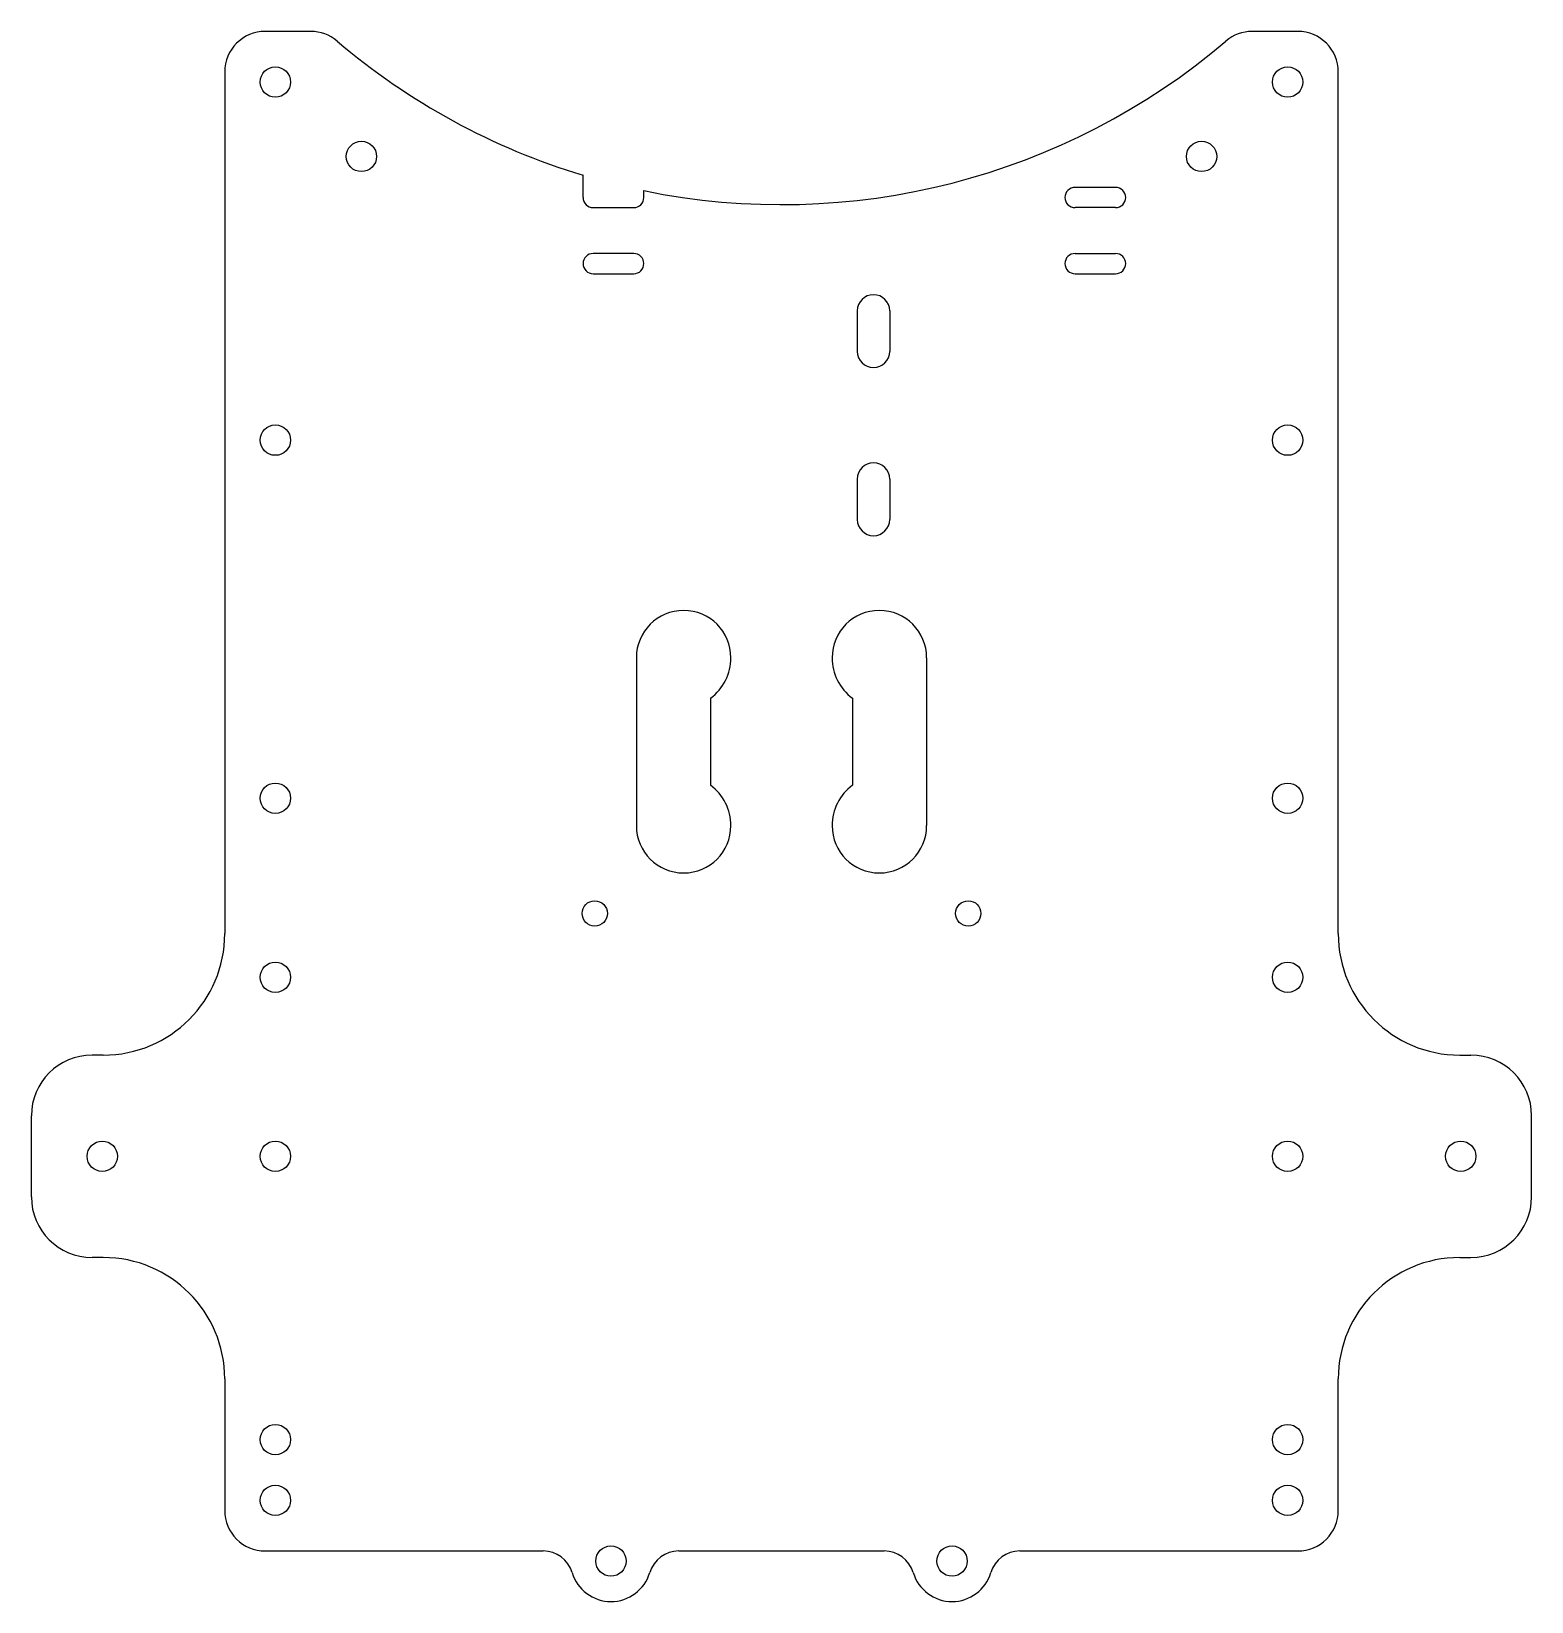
# Model space of a CAD drawing. Extents: x -74 to 74, y -176 to -21.
import ezdxf

# ---------------------------------------------------------------- set-up
doc = ezdxf.new("R2010")
doc.units = 0
doc.layers.add('VISIBLE', color=7, linetype='CONTINUOUS')

msp = doc.modelspace()

# ---------------------------------------------------------------- linework, layer by layer
at = {"layer": 'VISIBLE'}
for p, q in [((-46.5, -20.65), (-51, -20.65)), ((51, -20.65), (46.5, -20.65)), ((-55, -24.65), (-55, -109.79)), ((55, -109.79), (55, -24.65)), ((-19.6, -37.06), (-19.6, -34.86)), ((-13.6, -37.06), (-13.6, -36.38)), ((33, -36.06), (29, -36.06)), ((-18.6, -38.06), (-14.6, -38.06)), ((33, -38.06), (29, -38.06)), ((-14.6, -42.59), (-18.6, -42.59)), ((29, -42.59), (33, -42.59)), ((-18.6, -44.59), (-14.6, -44.59)), ((29, -44.59), (33, -44.59)), ((7.49, -48.26), (7.49, -52.26)), ((10.69, -48.26), (10.69, -52.26)), ((7.49, -64.87), (7.49, -68.87)), ((10.69, -64.87), (10.69, -68.87)), ((-14.33, -82.53), (-14.33, -99.12)), ((14.33, -82.53), (14.33, -99.12)), ((-7, -86.53), (-7, -95.12)), ((7, -86.53), (7, -95.12)), ((-67, -121.79), (-68.1, -121.79)), ((67, -121.79), (68.1, -121.79)), ((-74.1, -135.79), (-74.1, -127.79)), ((74.1, -135.79), (74.1, -127.79)), ((-67, -141.79), (-68.1, -141.79)), ((67, -141.79), (68.1, -141.79)), ((-55, -153.79), (-55, -166.78)), ((55, -166.78), (55, -153.79)), ((-51, -170.78), (-23.55, -170.78)), ((-10.14, -170.78), (10.14, -170.78)), ((23.55, -170.78), (51, -170.78))]:
    msp.add_line(p, q, dxfattribs=at)
for centre, radius in [((-50, -25.65), 1.5), ((50, -25.65), 1.5), ((-41.5, -33), 1.5), ((41.5, -33), 1.5), ((-50, -61.03), 1.5), ((50, -61.03), 1.5), ((-50, -96.41), 1.5), ((50, -96.41), 1.5), ((-18.45, -107.79), 1.25), ((18.45, -107.79), 1.25), ((-50, -114.1), 1.5), ((50, -114.1), 1.5), ((-67.1, -131.79), 1.5), ((-50, -131.79), 1.5), ((50, -131.79), 1.5), ((67.1, -131.79), 1.5), ((-50, -159.78), 1.5), ((50, -159.78), 1.5), ((-50, -165.78), 1.5), ((50, -165.78), 1.5), ((-16.85, -171.78), 1.5), ((16.85, -171.78), 1.5)]:
    msp.add_circle(centre, radius, dxfattribs=at)
for centre, radius, start, end in [((-51, -24.65), 4, 90, 180), ((-46.5, -24.65), 4, 49.5841, 90), ((0, 29.96), 67.72, 229.5841, 253.1756), ((0, 29.96), 67.72, 258.4142, 310.4159), ((46.5, -24.65), 4, 90, 130.4159), ((51, -24.65), 4, 0, 90), ((-18.6, -37.06), 1, 180, 270), ((-14.6, -37.06), 1, 270, 0), ((29, -37.06), 1, 90, 270), ((33, -37.06), 1, 270, 90), ((-18.6, -43.59), 1, 90, 270), ((-14.6, -43.59), 1, 270, 90), ((29, -43.59), 1, 90, 270), ((33, -43.59), 1, 270, 90), ((9.09, -48.26), 1.6, 0, 180), ((9.09, -52.26), 1.6, 180, 0), ((9.09, -64.87), 1.6, 0, 180), ((9.09, -68.87), 1.6, 180, 0), ((-9.67, -82.53), 4.67, 0, 180), ((9.67, -82.53), 4.67, 0, 180), ((-10, -82.53), 5, 306.8699, 0), ((10, -82.53), 5, 180, 233.1301), ((-10, -99.12), 5, 0, 53.1301), ((10, -99.12), 5, 126.8699, 180), ((-9.67, -99.12), 4.67, 180, 0), ((9.67, -99.12), 4.67, 180, 0), ((-67, -109.79), 12, 270, 0), ((67, -109.79), 12, 180, 270), ((-68.1, -127.79), 6, 90, 180), ((68.1, -127.79), 6, 0, 90), ((-68.1, -135.79), 6, 180, 270), ((68.1, -135.79), 6, 270, 0), ((-67, -153.79), 12, 0, 90), ((67, -153.79), 12, 90, 180), ((-51, -166.78), 4, 180, 270), ((51, -166.78), 4, 270, 0), ((-23.55, -173.78), 3, 16.6015, 90), ((-10.14, -173.78), 3, 90, 163.3985), ((10.14, -173.78), 3, 16.6015, 90), ((23.55, -173.78), 3, 90, 163.3985), ((-16.85, -171.78), 4, 196.6015, 343.3985), ((16.85, -171.78), 4, 196.6015, 343.3985)]:
    msp.add_arc(centre, radius, start, end, dxfattribs=at)

doc.saveas('drawing.dxf')
